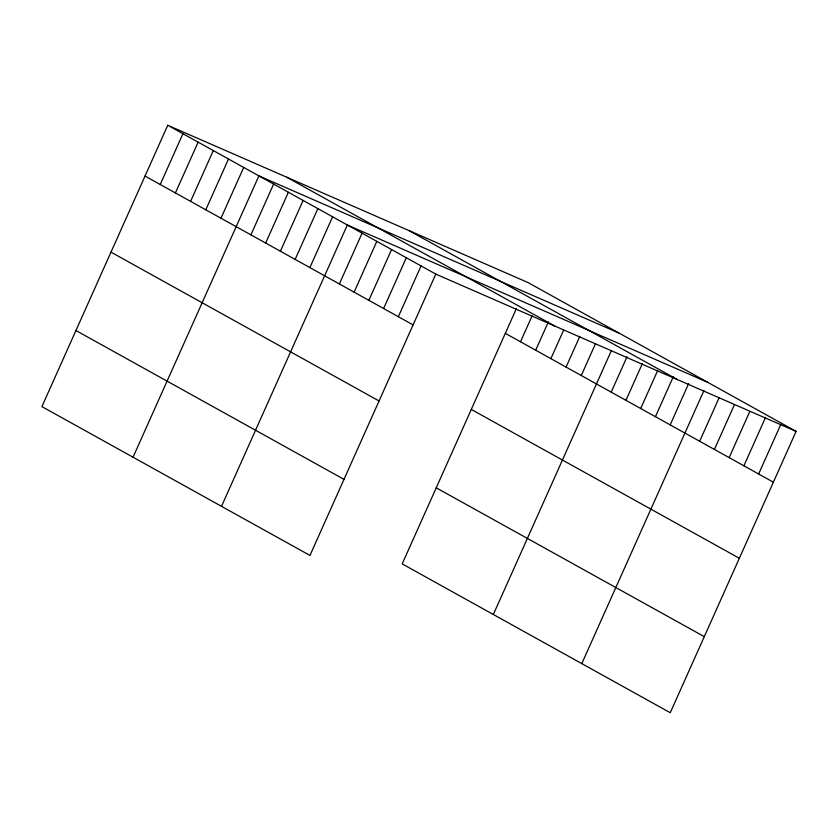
<?xml version="1.0" encoding="UTF-8"?>
<svg xmlns="http://www.w3.org/2000/svg" width="838" height="838" viewBox="0 0 838 838"><rect width="100%" height="100%" fill="white"/><g stroke="black" fill="none" stroke-linecap="round" stroke-linejoin="round"><path stroke-width="1.26" d="M167.747 125.271L41.9 406.608L309.966 555.437L435.802 274.11L167.747 125.271L528.034 282.563L796.1 431.392L670.253 712.729L402.198 563.89L516.418 308.541M160.215 184.496L182.935 133.713M175.404 192.929L198.124 142.146M190.593 201.361L213.313 150.578M205.792 209.793L228.502 159.011M220.981 218.236L243.69 167.443M133.043 457.213L258.89 175.875L619.177 333.168M250.908 234.85L273.628 184.067M265.656 243.041L288.366 192.248M280.395 251.222L303.115 200.439M295.144 259.413L317.853 208.62M309.882 267.594L332.602 216.812M221.504 506.32L347.341 224.993L707.639 382.285M339.369 283.967L362.089 233.184M354.118 292.158L376.828 241.365M368.856 300.339L391.576 249.556M383.605 308.531L406.315 257.737M398.343 316.712L421.064 265.929M520.513 341.778L532.13 315.8M535.702 350.211L548.377 321.865M550.891 358.643L563.576 330.298M566.079 367.086L579.823 336.373M581.268 375.518L595.535 343.622M493.341 614.495L611.258 350.881M611.206 392.132L627.054 356.705M625.944 400.323L642.327 363.713M640.693 408.504L657.6 370.71M655.431 416.696L673.396 376.534M670.18 424.876L688.668 383.542M581.792 663.612L703.941 390.55M699.667 441.249L719.214 397.558M714.405 449.44L734.486 404.555M729.154 457.621L749.759 411.563M743.893 465.813L765.555 417.387M758.641 473.994L780.827 424.395M435.802 274.11L796.1 431.392M409.143 230.66L677.198 379.488M286.638 177.174L554.704 326.013M505.324 333.346L773.38 482.185M145.026 176.064L413.092 324.903M471.291 409.426L739.346 558.265M110.993 252.144L379.059 400.973M436.231 487.81L704.287 636.65M75.933 330.528L343.989 479.357"/></g></svg>
